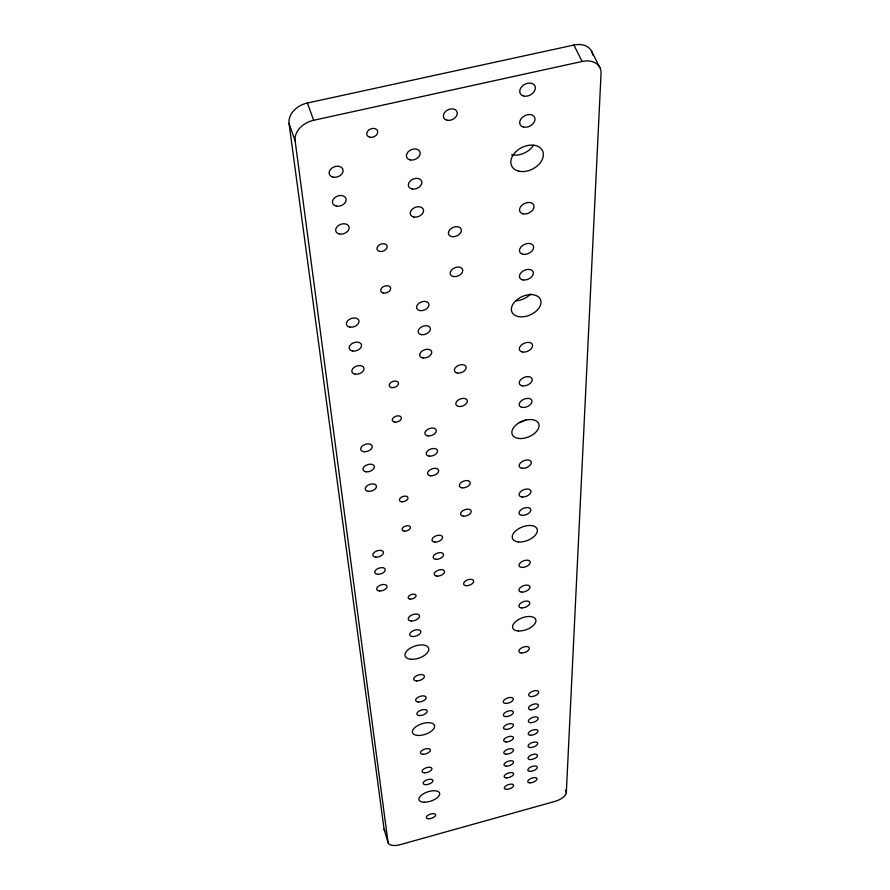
<?xml version="1.0" encoding="UTF-8"?>
<svg xmlns="http://www.w3.org/2000/svg" width="890" height="890" viewBox="0 0 890 890"><rect width="100%" height="100%" fill="white"/><g stroke="black" fill="none" stroke-linecap="round" stroke-linejoin="round"><path stroke-width="1.33" d="M566.318 792.779L601.05 73.403A20.926 14.919 -30.3 0 0 582.127 61.466L573.894 45.045L307.384 103.017A20.893 15.875 -19.9 0 0 289.05 123.532L384.08 829.224L388.051 842.53A12.282 5.329 -17.7 0 0 400.5 844.577L554.626 801.49A12.082 5.218 -19.9 0 0 566.318 792.779L565.373 790.198M388.051 842.53L295.124 140.82A21.049 15.831 -19.9 0 1 313.658 120.272L582.127 61.466M591.55 51.197L599.86 67.551M307.384 103.017L313.658 120.272M289.05 123.532L295.124 140.82M533.577 145.226A17.066 12.059 -27 0 1 511.605 154.782M530.651 293.934A15.497 10.068 -24 0 1 515.61 300.898M525.934 419.702A14.207 8.511 -22.3 0 1 519.204 422.55M573.894 45.045A20.77 14.963 -30.6 0 1 592.696 54.991M384.947 830.782A12.226 5.385 -17.6 0 1 384.08 829.224M410.123 159.911A7.187 5.218 -23.3 0 0 420.202 152.98A7.187 5.218 -23.3 0 0 409.578 150.621A7.187 5.218 -23.3 0 0 410.123 159.911M411.992 188.958A7.053 5.04 -22.8 0 0 421.905 182.205A7.053 5.04 -22.8 0 0 411.469 180.003A7.053 5.04 -22.8 0 0 411.992 188.958M413.805 217.015A6.931 4.862 -22.4 0 0 423.551 210.429A6.931 4.862 -22.4 0 0 413.305 208.36A6.931 4.862 -22.4 0 0 413.805 217.015M336.353 206.08A7.087 5.106 -19.9 0 0 346.177 199.327A7.087 5.106 -19.9 0 0 335.408 197.168A7.087 5.106 -19.9 0 0 336.353 206.08M333.105 177.155A7.22 5.295 -20.2 0 0 343.106 170.213A7.22 5.295 -20.2 0 0 332.126 167.91A7.22 5.295 -20.2 0 0 333.105 177.155M339.479 234.014A6.964 4.928 -19.7 0 0 349.147 227.417A6.964 4.928 -19.7 0 0 338.578 225.404A6.964 4.928 -19.7 0 0 339.479 234.014M411.291 620.986A5.896 3.115 -18.5 0 0 419.568 616.025A5.896 3.115 -18.5 0 0 410.846 615.491A5.896 3.115 -18.5 0 0 411.291 620.986M521.418 652.982A5.54 2.77 -20.3 0 0 529.383 648.354A5.54 2.77 -20.3 0 0 521.473 647.942A5.54 2.77 -20.3 0 0 521.418 652.982M466.193 585.687A5.284 2.837 -19.7 0 0 473.691 581.192A5.284 2.837 -19.7 0 0 466.015 580.614A5.284 2.837 -19.7 0 0 466.193 585.687M463.323 516.189A5.574 3.159 -20.2 0 0 471.244 511.338A5.574 3.159 -20.2 0 0 463.123 510.526A5.574 3.159 -20.2 0 0 463.323 516.189M379.796 251.436A5.307 3.682 -20.8 0 0 387.217 246.43A5.307 3.682 -20.8 0 0 379.262 244.95A5.307 3.682 -20.8 0 0 379.796 251.436M369.784 137.227A5.696 4.239 -22.3 0 0 377.738 131.675A5.696 4.239 -22.3 0 0 369.172 129.751A5.696 4.239 -22.3 0 0 369.784 137.227M522.018 497.009A6.297 3.56 -21.5 0 0 531.052 491.514A6.297 3.56 -21.5 0 0 522.085 490.535A6.297 3.56 -21.5 0 0 522.018 497.009M377.672 574.295A5.474 3.026 -18.1 0 0 385.303 569.622A5.474 3.026 -18.1 0 0 377.104 568.988A5.474 3.026 -18.1 0 0 377.672 574.295M375.747 557.151A5.54 3.115 -18.1 0 0 383.479 552.39A5.54 3.115 -18.1 0 0 375.168 551.711A5.54 3.115 -18.1 0 0 375.747 557.151M522.13 468.285A6.43 3.716 -21.8 0 0 531.363 462.611A6.43 3.716 -21.8 0 0 522.207 461.521A6.43 3.716 -21.8 0 0 522.13 468.285M366.168 471.822A5.919 3.549 -18.3 0 0 374.412 466.594A5.919 3.549 -18.3 0 0 365.512 465.603A5.919 3.549 -18.3 0 0 366.168 471.822M457.416 373.077A6.197 3.894 -21.4 0 0 466.204 367.448A6.197 3.894 -21.4 0 0 457.171 366.101A6.197 3.894 -21.4 0 0 457.416 373.077M401.746 501.771A4.461 2.592 -19 0 0 408.009 497.877A4.461 2.592 -19 0 0 401.368 497.199A4.461 2.592 -19 0 0 401.746 501.771M368.36 491.336A5.83 3.449 -18.3 0 0 376.492 486.229A5.83 3.449 -18.3 0 0 367.726 485.306A5.83 3.449 -18.3 0 0 368.36 491.336M419.846 310.61A6.519 4.317 -21.2 0 0 429.024 304.58A6.519 4.317 -21.2 0 0 419.401 302.945A6.519 4.317 -21.2 0 0 419.846 310.61M363.91 451.708A6.008 3.66 -18.4 0 0 372.276 446.38A6.008 3.66 -18.4 0 0 363.242 445.311A6.008 3.66 -18.4 0 0 363.91 451.708M421.393 334.662A6.419 4.183 -21 0 0 430.437 328.766A6.419 4.183 -21 0 0 420.959 327.242A6.419 4.183 -21 0 0 421.393 334.662M429.236 456.147A5.885 3.516 -19.9 0 0 437.535 450.93A5.885 3.516 -19.9 0 0 428.869 449.895A5.885 3.516 -19.9 0 0 429.236 456.147M428.78 818.744A4.917 2.169 -18.1 0 0 435.711 814.873A4.917 2.169 -18.1 0 0 428.468 814.917A4.917 2.169 -18.1 0 0 428.78 818.744M451.786 236.607A6.797 4.661 -23.2 0 0 461.398 230.198A6.797 4.661 -23.2 0 0 451.497 228.24A6.797 4.661 -23.2 0 0 451.786 236.607M446.98 120.206A7.309 5.373 -25.5 0 0 457.293 113.097A7.309 5.373 -25.5 0 0 446.647 110.56A7.309 5.373 -25.5 0 0 446.98 120.206M453.433 276.545A6.619 4.439 -22.6 0 0 462.811 270.371A6.619 4.439 -22.6 0 0 453.155 268.591A6.619 4.439 -22.6 0 0 453.433 276.545M462.155 487.842A5.696 3.304 -20.4 0 0 470.254 482.836A5.696 3.304 -20.4 0 0 461.943 481.924A5.696 3.304 -20.4 0 0 462.155 487.842M379.541 590.971A5.396 2.948 -18 0 0 387.072 586.388A5.396 2.948 -18 0 0 378.995 585.809A5.396 2.948 -18 0 0 379.541 590.971M436.979 576.119A5.362 2.926 -19.2 0 0 444.555 571.536A5.362 2.926 -19.2 0 0 436.678 570.924A5.362 2.926 -19.2 0 0 436.979 576.119M435.889 559.321A5.44 3.004 -19.3 0 0 443.576 554.659A5.44 3.004 -19.3 0 0 435.577 553.992A5.44 3.004 -19.3 0 0 435.889 559.321M434.776 542.066A5.518 3.093 -19.4 0 0 442.564 537.304A5.518 3.093 -19.4 0 0 434.454 536.581A5.518 3.093 -19.4 0 0 434.776 542.066M522.953 254.284A7.487 4.973 -24.9 0 0 533.655 247.275A7.487 4.973 -24.9 0 0 523.053 245.184A7.487 4.973 -24.9 0 0 522.953 254.284M522.853 279.927A7.354 4.817 -24.4 0 0 533.388 273.085A7.354 4.817 -24.4 0 0 522.953 271.127A7.354 4.817 -24.4 0 0 522.853 279.927M430.504 475.794A5.796 3.415 -19.8 0 0 438.692 470.688A5.796 3.415 -19.8 0 0 430.148 469.72A5.796 3.415 -19.8 0 0 430.504 475.794M404.327 531.141A4.361 2.481 -18.8 0 0 410.446 527.358A4.361 2.481 -18.8 0 0 403.96 526.769A4.361 2.481 -18.8 0 0 404.327 531.141M523.109 213.845A7.687 5.229 -25.7 0 0 534.089 206.569A7.687 5.229 -25.7 0 0 523.209 204.266A7.687 5.229 -25.7 0 0 523.109 213.845M523.442 127.059A8.132 5.796 -27.7 0 0 535.024 119.204A8.132 5.796 -27.7 0 0 523.554 116.423A8.132 5.796 -27.7 0 0 523.442 127.059M523.554 96.009A8.288 6.008 -28.6 0 0 535.357 87.932A8.288 6.008 -28.6 0 0 523.676 84.973A8.288 6.008 -28.6 0 0 523.554 96.009M518.303 630.977A12.271 6.263 -20.4 0 0 535.947 620.686A12.271 6.263 -20.4 0 0 518.481 619.562A12.271 6.263 -20.4 0 0 518.303 630.977M391.745 387.628A4.851 3.071 -19.6 0 0 398.531 383.245A4.851 3.071 -19.6 0 0 391.3 382.233A4.851 3.071 -19.6 0 0 391.745 387.628M518.781 171.158A17.188 12.015 -26.8 0 0 543.367 154.76A17.188 12.015 -26.8 0 0 519.126 149.097A17.188 12.015 -26.8 0 0 518.781 171.158M383.445 293.044A5.173 3.493 -20.3 0 0 390.677 288.238A5.173 3.493 -20.3 0 0 382.945 286.903A5.173 3.493 -20.3 0 0 383.445 293.044M518.392 541.943A13.205 7.242 -21.2 0 0 537.382 530.562A13.205 7.242 -21.2 0 0 518.603 528.738A13.205 7.242 -21.2 0 0 518.392 541.943M411.336 659.29A12.393 6.364 -18.4 0 0 428.791 648.999A12.393 6.364 -18.4 0 0 410.49 648.042A12.393 6.364 -18.4 0 0 411.336 659.29M518.625 316.618A15.597 10.013 -23.9 0 0 541.02 302.277A15.597 10.013 -23.9 0 0 518.926 298.306A15.597 10.013 -23.9 0 0 518.625 316.618M518.503 438.436A14.296 8.466 -22.2 0 0 539.051 425.732A14.296 8.466 -22.2 0 0 518.748 422.995A14.296 8.466 -22.2 0 0 518.503 438.436M355.221 374.212A6.352 4.094 -18.7 0 0 364.043 368.449A6.352 4.094 -18.7 0 0 354.465 367.069A6.352 4.094 -18.7 0 0 355.221 374.212M418.3 735.463A11.581 5.551 -18.3 0 0 434.609 726.084A11.581 5.551 -18.3 0 0 417.555 725.662A11.581 5.551 -18.3 0 0 418.3 735.463M424.397 802.224A10.869 4.884 -18.2 0 0 439.716 793.624A10.869 4.884 -18.2 0 0 423.751 793.591A10.869 4.884 -18.2 0 0 424.397 802.224M349.937 327.142A6.553 4.361 -19 0 0 359.048 321.101A6.553 4.361 -19 0 0 349.125 319.521A6.553 4.361 -19 0 0 349.937 327.142M422.895 357.947A6.308 4.05 -20.7 0 0 431.795 352.184A6.308 4.05 -20.7 0 0 422.483 350.76A6.308 4.05 -20.7 0 0 422.895 357.947M352.618 351.06A6.452 4.228 -18.9 0 0 361.585 345.153A6.452 4.228 -18.9 0 0 351.839 343.674A6.452 4.228 -18.9 0 0 352.618 351.06M506.488 777.882A4.973 2.225 -19.4 0 0 513.608 773.911A4.973 2.225 -19.4 0 0 506.477 773.855A4.973 2.225 -19.4 0 0 506.488 777.882M530.295 759.582A5.017 2.27 -19.8 0 0 537.516 755.543A5.017 2.27 -19.8 0 0 530.384 755.443A5.017 2.27 -19.8 0 0 530.295 759.582M506.243 754.208A5.084 2.325 -19.5 0 0 513.53 750.103A5.084 2.325 -19.5 0 0 506.232 749.981A5.084 2.325 -19.5 0 0 506.243 754.208M530.151 771.341A4.962 2.214 -19.7 0 0 537.293 767.358A4.962 2.214 -19.7 0 0 530.229 767.291A4.962 2.214 -19.7 0 0 530.151 771.341M506.599 789.33A4.917 2.18 -19.3 0 0 513.641 785.414A4.917 2.18 -19.3 0 0 506.588 785.392A4.917 2.18 -19.3 0 0 506.599 789.33M530.006 782.844A4.906 2.169 -19.7 0 0 537.059 778.917A4.906 2.169 -19.7 0 0 530.084 778.884A4.906 2.169 -19.7 0 0 530.006 782.844M506.366 766.179A5.028 2.281 -19.4 0 0 513.563 762.14A5.028 2.281 -19.4 0 0 506.354 762.051A5.028 2.281 -19.4 0 0 506.366 766.179M521.651 592.117A5.841 3.059 -20.7 0 0 530.039 587.166A5.841 3.059 -20.7 0 0 521.718 586.543A5.841 3.059 -20.7 0 0 521.651 592.117M521.596 607.926A5.763 2.982 -20.6 0 0 529.861 603.053A5.763 2.982 -20.6 0 0 521.651 602.486A5.763 2.982 -20.6 0 0 521.596 607.926M412.671 636.55A5.818 3.037 -18.5 0 0 420.848 631.689A5.818 3.037 -18.5 0 0 412.237 631.199A5.818 3.037 -18.5 0 0 412.671 636.55M416.598 680.917A5.596 2.815 -18.4 0 0 424.463 676.3A5.596 2.815 -18.4 0 0 416.186 675.955A5.596 2.815 -18.4 0 0 416.598 680.917M522.363 407.409A6.731 4.05 -22.5 0 0 532.02 401.368A6.731 4.05 -22.5 0 0 522.441 400.011A6.731 4.05 -22.5 0 0 522.363 407.409M418.456 702.032A5.496 2.703 -18.3 0 0 426.188 697.538A5.496 2.703 -18.3 0 0 418.078 697.259A5.496 2.703 -18.3 0 0 418.456 702.032M531.096 696.592A5.318 2.548 -20.1 0 0 538.75 692.22A5.318 2.548 -20.1 0 0 531.185 691.942A5.318 2.548 -20.1 0 0 531.096 696.592M505.865 716.584A5.262 2.492 -19.7 0 0 513.408 712.289A5.262 2.492 -19.7 0 0 505.854 712.056A5.262 2.492 -19.7 0 0 505.865 716.584M530.93 709.786A5.251 2.492 -20.1 0 0 538.483 705.481A5.251 2.492 -20.1 0 0 531.019 705.236A5.251 2.492 -20.1 0 0 530.93 709.786M505.998 729.422A5.207 2.436 -19.6 0 0 513.452 725.183A5.207 2.436 -19.6 0 0 505.987 724.994A5.207 2.436 -19.6 0 0 505.998 729.422M530.763 722.669A5.195 2.425 -20 0 0 538.239 718.43A5.195 2.425 -20 0 0 530.852 718.23A5.195 2.425 -20 0 0 530.763 722.669M506.121 741.948A5.151 2.381 -19.5 0 0 513.486 737.788A5.151 2.381 -19.5 0 0 506.11 737.632A5.151 2.381 -19.5 0 0 506.121 741.948M410.29 599.115A4.127 2.225 -18.6 0 0 416.086 595.621A4.127 2.225 -18.6 0 0 409.956 595.199A4.127 2.225 -18.6 0 0 410.29 599.115M522.452 385.882A6.831 4.183 -22.8 0 0 532.242 379.696A6.831 4.183 -22.8 0 0 522.53 378.25A6.831 4.183 -22.8 0 0 522.452 385.882M419.657 715.571A5.429 2.637 -18.3 0 0 427.289 711.143A5.429 2.637 -18.3 0 0 419.279 710.91A5.429 2.637 -18.3 0 0 419.657 715.571M423.084 754.286A5.24 2.459 -18.2 0 0 430.449 750.07A5.24 2.459 -18.2 0 0 422.728 749.947A5.24 2.459 -18.2 0 0 423.084 754.286M424.719 772.787A5.151 2.37 -18.2 0 0 431.962 768.671A5.151 2.37 -18.2 0 0 424.374 768.593A5.151 2.37 -18.2 0 0 424.719 772.787M425.765 784.669A5.084 2.314 -18.2 0 0 432.929 780.619A5.084 2.314 -18.2 0 0 425.431 780.575A5.084 2.314 -18.2 0 0 425.765 784.669M458.795 406.485A6.052 3.716 -21.1 0 0 467.384 401.045A6.052 3.716 -21.1 0 0 458.561 399.821A6.052 3.716 -21.1 0 0 458.795 406.485M521.751 567.431A5.952 3.193 -20.9 0 0 530.295 562.324A5.952 3.193 -20.9 0 0 521.818 561.623A5.952 3.193 -20.9 0 0 521.751 567.431M522.575 352.04A6.998 4.372 -23.3 0 0 532.609 345.654A6.998 4.372 -23.3 0 0 522.664 344.052A6.998 4.372 -23.3 0 0 522.575 352.04M427.934 435.911A5.974 3.627 -20.1 0 0 436.356 430.582A5.974 3.627 -20.1 0 0 427.556 429.47A5.974 3.627 -20.1 0 0 427.934 435.911M530.451 747.556A5.073 2.314 -19.9 0 0 537.749 743.462A5.073 2.314 -19.9 0 0 530.529 743.317A5.073 2.314 -19.9 0 0 530.451 747.556M530.607 735.251A5.14 2.37 -19.9 0 0 537.994 731.091A5.14 2.37 -19.9 0 0 530.696 730.924A5.14 2.37 -19.9 0 0 530.607 735.251M505.731 703.445A5.329 2.559 -19.7 0 0 513.363 699.073A5.329 2.559 -19.7 0 0 505.72 698.817A5.329 2.559 -19.7 0 0 505.731 703.445M521.952 515.355A6.208 3.46 -21.4 0 0 530.863 509.948A6.208 3.46 -21.4 0 0 522.018 509.047A6.208 3.46 -21.4 0 0 521.952 515.355M394.771 422.127A4.728 2.926 -19.4 0 0 401.39 417.888A4.728 2.926 -19.4 0 0 394.337 416.976A4.728 2.926 -19.4 0 0 394.771 422.127"/></g></svg>
